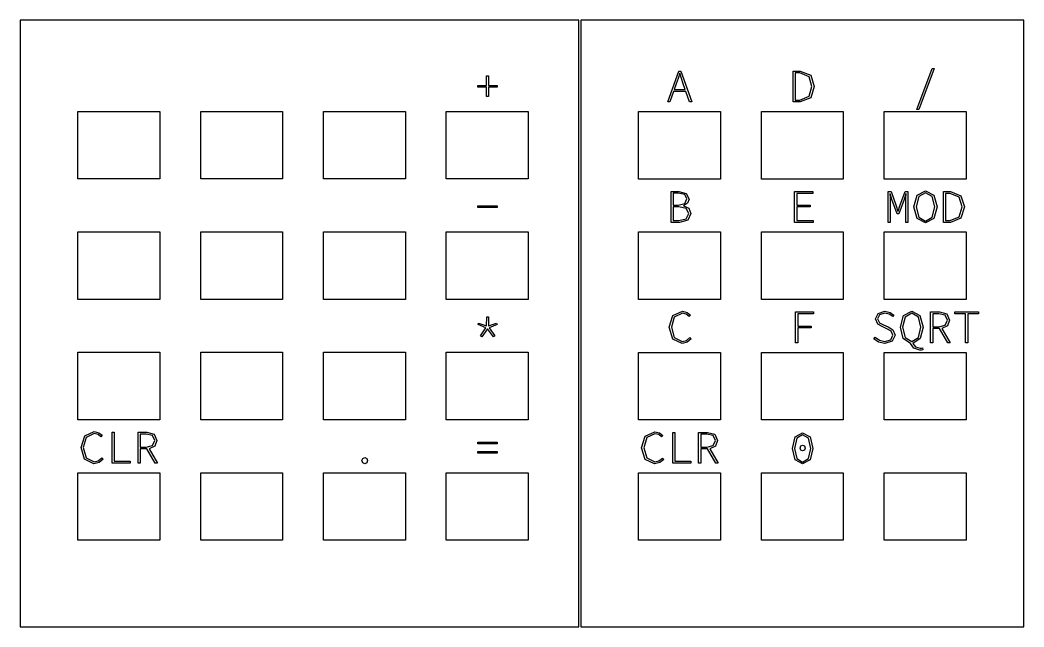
# Model space of a CAD drawing. Extents: x 0 to 58.2, y 0.1 to 16.7.
# Drawn here: x 30.69 to 58.17, y 0.05 to 16.67 of the extents above; entities that cross this region are included whole.
import ezdxf

# ---------------------------------------------------------------- set-up
doc = ezdxf.new("R2010")
doc.units = 0
doc.layers.add('keypadholes', color=7, linetype='CONTINUOUS')
doc.layers.add('keypadtext', color=7, linetype='CONTINUOUS')

msp = doc.modelspace()

# ---------------------------------------------------------------- linework, layer by layer
at = {"layer": 'keypadholes', "color": 7}
for p, q in [((45.984933, 16.668747), (30.691667, 16.668747)), ((30.691667, 16.668747), (30.691667, 0.057095)), ((45.984933, 0.057095), (45.984933, 16.668747)), ((58.169937, 16.668747), (46.0375, 16.668747)), ((46.0375, 16.668747), (46.0375, 0.052583)), ((58.169937, 0.052583), (58.169937, 16.668747)), ((32.273729, 12.318077), (32.273729, 14.163816)), ((32.273729, 14.163816), (34.514983, 14.163816)), ((34.514983, 14.163816), (34.514983, 12.318077)), ((35.635611, 12.318077), (35.635611, 14.163816)), ((35.635611, 14.163816), (37.876865, 14.163816)), ((37.876865, 14.163816), (37.876865, 12.318077)), ((38.997493, 12.318077), (38.997493, 14.163816)), ((38.997493, 14.163816), (41.238747, 14.163816)), ((41.238747, 14.163816), (41.238747, 12.318077)), ((42.359374, 12.318077), (42.359374, 14.163816)), ((42.359374, 14.163816), (44.600629, 14.163816)), ((44.600629, 14.163816), (44.600629, 12.318077)), ((47.619992, 12.316895), (47.619992, 14.163135)), ((47.619992, 14.163135), (49.861855, 14.163135)), ((49.861855, 14.163135), (49.861855, 12.316895)), ((50.982787, 12.316895), (50.982787, 14.163135)), ((50.982787, 14.163135), (53.22465, 14.163135)), ((53.22465, 14.163135), (53.22465, 12.316895)), ((54.345582, 12.316895), (54.345582, 14.163135)), ((54.345582, 14.163135), (56.587445, 14.163135)), ((56.587445, 14.163135), (56.587445, 12.316895)), ((34.514983, 12.318077), (32.273729, 12.318077)), ((37.876865, 12.318077), (35.635611, 12.318077)), ((41.238747, 12.318077), (38.997493, 12.318077)), ((44.600629, 12.318077), (42.359374, 12.318077)), ((49.861855, 12.316895), (47.619992, 12.316895)), ((53.22465, 12.316895), (50.982787, 12.316895)), ((56.587445, 12.316895), (54.345582, 12.316895)), ((32.273729, 9.022114), (32.273729, 10.867854)), ((32.273729, 10.867854), (34.514983, 10.867854)), ((34.514983, 10.867854), (34.514983, 9.022114)), ((35.635611, 9.022114), (35.635611, 10.867854)), ((35.635611, 10.867854), (37.876865, 10.867854)), ((37.876865, 10.867854), (37.876865, 9.022114)), ((38.997493, 9.022114), (38.997493, 10.867854)), ((38.997493, 10.867854), (41.238747, 10.867854)), ((41.238747, 10.867854), (41.238747, 9.022114)), ((42.359374, 9.022114), (42.359374, 10.867854)), ((42.359374, 10.867854), (44.600629, 10.867854)), ((44.600629, 10.867854), (44.600629, 9.022114)), ((47.619992, 9.020037), (47.619992, 10.866278)), ((47.619992, 10.866278), (49.861855, 10.866278)), ((49.861855, 10.866278), (49.861855, 9.020037)), ((50.982787, 9.020037), (50.982787, 10.866278)), ((50.982787, 10.866278), (53.22465, 10.866278)), ((53.22465, 10.866278), (53.22465, 9.020037)), ((54.345582, 9.020037), (54.345582, 10.866278)), ((54.345582, 10.866278), (56.587445, 10.866278)), ((56.587445, 10.866278), (56.587445, 9.020037)), ((34.514983, 9.022114), (32.273729, 9.022114)), ((37.876865, 9.022114), (35.635611, 9.022114)), ((41.238747, 9.022114), (38.997493, 9.022114)), ((44.600629, 9.022114), (42.359374, 9.022114)), ((49.861855, 9.020037), (47.619992, 9.020037)), ((53.22465, 9.020037), (50.982787, 9.020037)), ((56.587445, 9.020037), (54.345582, 9.020037)), ((32.273729, 5.726154), (32.273729, 7.571894)), ((32.273729, 7.571894), (34.514983, 7.571894)), ((34.514983, 7.571894), (34.514983, 5.726154)), ((35.635611, 5.726154), (35.635611, 7.571894)), ((35.635611, 7.571894), (37.876865, 7.571894)), ((37.876865, 7.571894), (37.876865, 5.726154)), ((38.997493, 5.726154), (38.997493, 7.571894)), ((38.997493, 7.571894), (41.238747, 7.571894)), ((41.238747, 7.571894), (41.238747, 5.726154)), ((42.359374, 5.726154), (42.359374, 7.571894)), ((42.359374, 7.571894), (44.600629, 7.571894)), ((44.600629, 7.571894), (44.600629, 5.726154)), ((47.619992, 5.723182), (47.619992, 7.569423)), ((47.619992, 7.569423), (49.861855, 7.569423)), ((49.861855, 7.569423), (49.861855, 5.723182)), ((50.982787, 5.723182), (50.982787, 7.569423)), ((50.982787, 7.569423), (53.22465, 7.569423)), ((53.22465, 7.569423), (53.22465, 5.723182)), ((54.345582, 5.723182), (54.345582, 7.569423)), ((54.345582, 7.569423), (56.587445, 7.569423)), ((56.587445, 7.569423), (56.587445, 5.723182)), ((34.514983, 5.726154), (32.273729, 5.726154)), ((37.876865, 5.726154), (35.635611, 5.726154)), ((41.238747, 5.726154), (38.997493, 5.726154)), ((44.600629, 5.726154), (42.359374, 5.726154)), ((49.861855, 5.723182), (47.619992, 5.723182)), ((53.22465, 5.723182), (50.982787, 5.723182)), ((56.587445, 5.723182), (54.345582, 5.723182)), ((32.273729, 2.430191), (32.273729, 4.275931)), ((32.273729, 4.275931), (34.514983, 4.275931)), ((34.514983, 4.275931), (34.514983, 2.430191)), ((35.635611, 2.430191), (35.635611, 4.275931)), ((35.635611, 4.275931), (37.876865, 4.275931)), ((37.876865, 4.275931), (37.876865, 2.430191)), ((38.997493, 2.430191), (38.997493, 4.275931)), ((38.997493, 4.275931), (41.238747, 4.275931)), ((41.238747, 4.275931), (41.238747, 2.430191)), ((42.359374, 2.430191), (42.359374, 4.275931)), ((42.359374, 4.275931), (44.600629, 4.275931)), ((44.600629, 4.275931), (44.600629, 2.430191)), ((47.619992, 2.426324), (47.619992, 4.272565)), ((47.619992, 4.272565), (49.861855, 4.272565)), ((49.861855, 4.272565), (49.861855, 2.426324)), ((50.982787, 2.426324), (50.982787, 4.272565)), ((50.982787, 4.272565), (53.22465, 4.272565)), ((53.22465, 4.272565), (53.22465, 2.426324)), ((54.345582, 2.426324), (54.345582, 4.272565)), ((54.345582, 4.272565), (56.587445, 4.272565)), ((56.587445, 4.272565), (56.587445, 2.426324)), ((34.514983, 2.430191), (32.273729, 2.430191)), ((37.876865, 2.430191), (35.635611, 2.430191)), ((41.238747, 2.430191), (38.997493, 2.430191)), ((44.600629, 2.430191), (42.359374, 2.430191)), ((49.861855, 2.426324), (47.619992, 2.426324)), ((53.22465, 2.426324), (50.982787, 2.426324)), ((56.587445, 2.426324), (54.345582, 2.426324)), ((30.691667, 0.057095), (45.984933, 0.057095)), ((46.0375, 0.052583), (58.169937, 0.052583))]:
    msp.add_line(p, q, dxfattribs=at)
at = {"layer": 'keypadtext', "color": 7}
for p, q in [((45.984933, 16.668747), (30.691667, 16.668747)), ((30.691667, 16.668747), (30.691667, 0.057095)), ((45.984933, 0.057095), (45.984933, 16.668747)), ((58.169937, 16.668747), (46.0375, 16.668747)), ((46.0375, 16.668747), (46.0375, 0.052583)), ((58.169937, 0.052583), (58.169937, 16.668747)), ((43.461992, 14.881017), (43.461992, 15.138629)), ((43.461992, 15.138629), (43.515783, 15.138629)), ((43.515783, 15.138629), (43.515783, 14.881017)), ((48.422761, 14.426884), (48.720272, 15.270879)), ((48.747174, 15.215492), (48.701836, 15.067583)), ((48.720272, 15.270879), (48.779352, 15.270879)), ((48.752449, 15.215492), (48.747174, 15.215492)), ((48.797155, 15.067583), (48.752449, 15.215492)), ((48.779352, 15.270879), (49.07686, 14.426884)), ((51.850968, 14.426884), (51.850968, 15.270879)), ((51.850968, 15.270879), (52.04456, 15.270879)), ((52.039548, 15.220768), (51.910048, 15.220768)), ((51.910048, 15.220768), (51.910048, 14.476733)), ((52.287472, 15.118486), (52.039548, 15.220768)), ((52.04456, 15.270879), (52.332758, 15.156993)), ((52.365278, 14.852047), (52.287472, 15.118486)), ((52.332758, 15.156993), (52.426731, 14.852047)), ((55.236973, 14.222743), (55.65607, 15.338399)), ((55.71383, 15.338399), (55.29447, 14.222743)), ((55.65607, 15.338399), (55.71383, 15.338399)), ((43.226002, 14.832501), (43.226002, 14.881017)), ((43.226002, 14.881017), (43.461992, 14.881017)), ((43.515783, 14.881017), (43.75151, 14.881017)), ((43.75151, 14.881017), (43.75151, 14.832501)), ((48.653541, 14.922468), (48.599736, 14.764482)), ((48.701836, 15.067583), (48.653541, 14.922468)), ((48.845816, 14.922468), (48.797155, 15.067583)), ((48.899885, 14.764482), (48.845816, 14.922468)), ((52.287472, 14.58181), (52.365278, 14.852047)), ((52.426731, 14.852047), (52.332916, 14.543435)), ((43.461992, 14.832501), (43.226002, 14.832501)), ((43.461992, 14.574624), (43.461992, 14.832501)), ((43.515783, 14.574624), (43.461992, 14.574624)), ((43.75151, 14.832501), (43.515783, 14.832501)), ((43.515783, 14.832501), (43.515783, 14.574624)), ((48.581804, 14.71437), (48.481838, 14.426884)), ((48.916501, 14.71437), (48.581804, 14.71437)), ((48.599736, 14.764482), (48.899885, 14.764482)), ((49.013824, 14.426884), (48.916501, 14.71437)), ((52.039548, 14.476733), (52.287472, 14.58181)), ((48.481838, 14.426884), (48.422761, 14.426884)), ((49.07686, 14.426884), (49.013824, 14.426884)), ((52.045878, 14.426884), (51.850968, 14.426884)), ((51.910048, 14.476733), (52.039548, 14.476733)), ((52.332916, 14.543435), (52.045878, 14.426884)), ((55.29447, 14.222743), (55.236973, 14.222743)), ((48.512699, 11.130026), (48.512699, 11.974022)), ((48.512699, 11.974022), (48.724228, 11.974022)), ((48.707348, 11.925229), (48.571518, 11.925229)), ((48.571518, 11.925229), (48.571518, 11.602664)), ((48.883611, 11.888541), (48.707348, 11.925229)), ((48.724228, 11.974022), (48.927236, 11.924358)), ((48.943403, 11.770144), (48.883611, 11.888541)), ((48.927236, 11.924358), (49.002483, 11.769089)), ((51.890794, 11.130026), (51.890794, 11.974022)), ((51.890794, 11.974022), (52.390862, 11.974022)), ((52.390862, 11.922591), (51.949874, 11.922591)), ((51.949874, 11.922591), (51.949874, 11.603192)), ((52.390862, 11.974022), (52.390862, 11.922591)), ((54.456119, 11.130026), (54.456119, 11.974022)), ((54.456119, 11.974022), (54.531815, 11.974022)), ((54.504912, 11.909667), (54.502275, 11.909667)), ((54.502275, 11.909667), (54.507076, 11.815113)), ((54.55608, 11.759595), (54.504912, 11.909667)), ((54.531815, 11.974022), (54.672657, 11.582619)), ((54.776573, 11.582619), (54.91636, 11.974022)), ((54.93957, 11.909667), (54.890777, 11.759595)), ((54.91636, 11.974022), (54.992056, 11.974022)), ((54.939095, 11.815113), (54.943262, 11.909667)), ((54.943263, 11.909667), (54.939571, 11.909667)), ((54.992056, 11.974022), (54.992056, 11.130026)), ((55.159958, 11.555189), (55.248446, 11.873243)), ((55.291622, 11.833734), (55.221412, 11.555189)), ((55.248446, 11.873243), (55.475402, 11.990902)), ((55.475402, 11.936834), (55.291622, 11.833734)), ((55.475402, 11.990902), (55.702357, 11.873243)), ((55.659024, 11.833734), (55.475402, 11.936834)), ((55.729128, 11.555189), (55.659024, 11.833734)), ((55.702357, 11.873243), (55.790845, 11.555189)), ((55.965077, 11.130026), (55.965077, 11.974022)), ((55.965077, 11.974022), (56.158669, 11.974022)), ((56.153658, 11.92391), (56.024157, 11.92391)), ((56.024157, 11.92391), (56.024157, 11.179875)), ((56.401582, 11.821628), (56.153658, 11.92391)), ((56.158669, 11.974022), (56.446893, 11.860135)), ((56.479387, 11.555189), (56.401582, 11.821628)), ((56.446893, 11.860135), (56.540841, 11.555189)), ((43.226002, 11.536538), (43.226002, 11.585055)), ((43.226002, 11.585055), (43.75151, 11.585055)), ((43.75151, 11.585055), (43.75151, 11.536538)), ((48.571518, 11.602664), (48.701018, 11.602664)), ((48.725547, 11.555189), (48.571518, 11.555189)), ((48.571518, 11.555189), (48.571518, 11.178556)), ((48.701018, 11.602664), (48.887093, 11.644653)), ((48.925099, 11.510615), (48.725547, 11.555189)), ((48.964925, 11.65333), (48.85241, 11.584465)), ((48.85241, 11.584465), (48.85241, 11.579455)), ((48.85241, 11.579454), (49.000267, 11.514625)), ((48.887093, 11.644653), (48.943403, 11.770144)), ((49.002483, 11.769089), (48.964925, 11.65333)), ((51.949874, 11.603192), (52.321496, 11.603192)), ((52.321496, 11.552024), (51.949874, 11.552024)), ((51.949874, 11.552024), (51.949874, 11.181193)), ((52.321496, 11.603192), (52.321496, 11.552024)), ((54.507075, 11.815113), (54.509922, 11.72135)), ((54.509923, 11.72135), (54.509923, 11.130026)), ((54.703515, 11.36318), (54.55608, 11.759595)), ((54.672657, 11.582619), (54.722769, 11.433865)), ((54.72778, 11.433865), (54.776573, 11.582619)), ((54.890777, 11.759595), (54.74466, 11.36318)), ((54.936933, 11.72135), (54.939096, 11.815113)), ((54.936933, 11.130026), (54.936933, 11.72135)), ((55.248446, 11.233389), (55.159958, 11.555189)), ((55.221412, 11.555189), (55.291622, 11.272846)), ((55.659024, 11.272846), (55.729128, 11.555189)), ((55.790845, 11.555189), (55.702357, 11.233389)), ((56.401582, 11.284952), (56.479387, 11.555189)), ((56.540841, 11.555189), (56.447052, 11.246577)), ((43.75151, 11.536538), (43.226002, 11.536538)), ((48.923622, 11.226268), (48.995889, 11.37584)), ((48.995889, 11.37584), (48.925099, 11.510615)), ((49.054969, 11.37584), (48.969514, 11.191902)), ((49.000267, 11.514625), (49.054969, 11.37584)), ((54.74466, 11.36318), (54.703515, 11.36318)), ((54.722769, 11.433865), (54.727779, 11.433865)), ((55.291622, 11.272846), (55.475402, 11.166951)), ((55.475402, 11.166951), (55.659024, 11.272846)), ((56.153658, 11.179875), (56.401582, 11.284952)), ((48.740844, 11.130026), (48.512699, 11.130026)), ((48.571518, 11.178556), (48.725547, 11.178556)), ((48.725547, 11.178556), (48.923622, 11.226268)), ((48.969514, 11.191902), (48.740844, 11.130026)), ((52.403522, 11.130026), (51.890794, 11.130026)), ((51.949874, 11.181193), (52.403522, 11.181193)), ((52.403522, 11.181193), (52.403522, 11.130026)), ((54.509923, 11.130026), (54.456119, 11.130026)), ((54.992056, 11.130026), (54.936933, 11.130026)), ((55.475402, 11.113146), (55.248446, 11.233389)), ((55.702357, 11.233389), (55.475402, 11.113146)), ((56.159988, 11.130026), (55.965077, 11.130026)), ((56.024157, 11.179875), (56.153658, 11.179875)), ((56.447052, 11.246577), (56.159988, 11.130026)), ((43.460674, 8.294369), (43.468321, 8.544328)), ((43.468321, 8.544328), (43.509454, 8.544328)), ((43.509454, 8.544328), (43.517101, 8.294369)), ((48.457576, 8.257014), (48.5577, 8.576204)), ((48.599902, 8.53672), (48.519029, 8.257014)), ((48.5577, 8.576204), (48.820233, 8.694044)), ((48.820233, 8.639975), (48.599902, 8.53672)), ((48.820233, 8.694044), (48.949232, 8.663053)), ((48.923939, 8.616264), (48.820233, 8.639975)), ((49.003538, 8.553992), (48.923939, 8.616264)), ((48.949232, 8.663053), (49.039672, 8.592498)), ((49.039672, 8.592498), (49.003538, 8.553992)), ((51.920334, 7.83317), (51.920334, 8.677164)), ((51.920334, 8.677164), (52.413808, 8.677164)), ((52.413808, 8.625733), (51.977831, 8.625733)), ((51.977831, 8.625733), (51.977831, 8.289456)), ((52.413808, 8.677164), (52.413808, 8.625733)), ((54.106019, 8.48568), (54.179578, 8.63565)), ((54.219695, 8.598855), (54.165099, 8.488318)), ((54.179578, 8.63565), (54.363701, 8.694044)), ((54.363701, 8.639975), (54.219695, 8.598855)), ((54.363701, 8.694044), (54.50784, 8.66395)), ((54.484841, 8.616107), (54.363701, 8.639975)), ((54.577865, 8.552673), (54.484841, 8.616107)), ((54.50784, 8.66395), (54.612417, 8.592498)), ((54.612417, 8.592498), (54.577865, 8.552673)), ((54.788258, 8.257014), (54.874266, 8.575806)), ((54.916387, 8.537537), (54.848392, 8.257014)), ((54.874266, 8.575806), (55.099745, 8.694044)), ((55.099745, 8.642613), (54.916387, 8.537537)), ((55.099745, 8.694044), (55.324063, 8.575806)), ((55.282575, 8.537537), (55.099745, 8.642613)), ((55.351097, 8.257014), (55.282575, 8.537537)), ((55.324063, 8.575806), (55.409913, 8.257014)), ((55.616323, 7.83317), (55.616323, 8.677164)), ((55.616323, 8.677164), (55.857389, 8.677164)), ((55.842092, 8.627052), (55.675403, 8.627052)), ((55.675403, 8.627052), (55.675403, 8.269938)), ((56.015084, 8.588151), (55.842092, 8.627052)), ((55.857389, 8.677164), (56.059526, 8.626155)), ((56.075509, 8.454299), (56.015084, 8.588151)), ((56.059526, 8.626155), (56.135644, 8.454299)), ((56.279281, 8.625733), (56.279281, 8.677164)), ((56.279281, 8.677164), (56.925465, 8.677164)), ((56.572834, 8.625733), (56.279281, 8.625733)), ((56.572834, 7.83317), (56.572834, 8.625733)), ((56.925465, 8.625733), (56.631913, 8.625733)), ((56.631913, 8.625733), (56.631913, 7.83317)), ((56.925465, 8.677164), (56.925465, 8.625733)), ((43.22732, 8.333918), (43.241559, 8.372414)), ((43.442744, 8.242945), (43.22732, 8.333918)), ((43.241559, 8.372414), (43.460674, 8.294369)), ((43.517101, 8.294369), (43.736216, 8.372414)), ((43.750455, 8.333918), (43.535031, 8.242945)), ((43.736216, 8.372414), (43.750455, 8.333918)), ((48.556748, 7.935368), (48.457576, 8.257014)), ((48.519029, 8.257014), (48.599438, 7.975326)), ((51.977831, 8.289456), (52.344706, 8.289456)), ((52.344706, 8.289456), (52.344706, 8.238284)), ((54.168395, 8.345213), (54.106019, 8.48568)), ((54.165099, 8.488318), (54.219616, 8.380684)), ((54.289325, 8.274948), (54.168395, 8.345213)), ((54.219616, 8.380684), (54.324139, 8.32506)), ((54.417506, 8.217188), (54.289325, 8.274948)), ((54.324139, 8.32506), (54.451002, 8.268619)), ((54.451002, 8.268619), (54.584459, 8.188856)), ((54.864877, 7.950197), (54.788258, 8.257014)), ((54.848392, 8.257014), (54.916387, 7.973853)), ((55.282575, 7.973853), (55.351097, 8.257014)), ((55.409913, 8.257014), (55.333294, 7.94922)), ((55.675403, 8.269938), (55.842092, 8.269938)), ((55.842092, 8.269938), (56.015084, 8.315541)), ((56.076828, 8.295967), (55.919106, 8.225102)), ((56.015084, 8.315541), (56.075509, 8.454299)), ((56.135644, 8.454299), (56.076828, 8.295967)), ((43.294031, 8.023836), (43.442744, 8.242945)), ((43.331209, 7.996934), (43.294031, 8.023836)), ((43.488888, 8.213414), (43.331209, 7.996934)), ((43.646566, 7.996934), (43.488888, 8.213414)), ((43.535031, 8.242945), (43.683745, 8.023836)), ((43.683745, 8.023836), (43.646566, 7.996934)), ((48.599438, 7.975326), (48.81654, 7.870092)), ((48.931297, 7.896045), (49.028067, 7.974007)), ((49.028067, 7.974007), (49.062618, 7.936819)), ((52.344706, 8.238284), (51.977831, 8.238284)), ((51.977831, 8.238284), (51.977831, 7.83317)), ((54.061181, 7.943149), (54.099689, 7.984293)), ((54.099689, 7.984293), (54.214921, 7.901188)), ((54.534057, 8.153937), (54.417506, 8.217188)), ((54.523006, 7.917301), (54.58314, 8.03968)), ((54.58314, 8.03968), (54.534057, 8.153937)), ((54.641956, 8.043637), (54.564889, 7.881195)), ((54.584459, 8.188856), (54.641956, 8.043637)), ((54.916387, 7.973853), (55.099745, 7.866136)), ((55.099745, 7.866136), (55.282575, 7.973853)), ((55.854751, 8.221403), (55.675403, 8.221403)), ((55.675403, 8.221403), (55.675403, 7.83317)), ((56.083158, 7.83317), (55.854751, 8.221403)), ((55.919106, 8.225102), (56.15226, 7.83317)), ((48.812584, 7.816289), (48.556748, 7.935368)), ((48.954402, 7.848648), (48.812584, 7.816289)), ((48.81654, 7.870092), (48.931297, 7.896045)), ((49.062618, 7.936819), (48.954402, 7.848648)), ((51.977831, 7.83317), (51.920334, 7.83317)), ((54.187965, 7.851816), (54.061181, 7.943149)), ((54.360009, 7.816289), (54.187965, 7.851816)), ((54.214921, 7.901188), (54.360009, 7.870092)), ((54.360009, 7.870092), (54.523006, 7.917301)), ((54.564889, 7.881195), (54.360009, 7.816289)), ((55.066512, 7.816289), (54.864877, 7.950197)), ((55.1574, 7.683889), (55.066512, 7.816289)), ((55.333294, 7.94922), (55.131658, 7.816289)), ((55.131658, 7.816289), (55.20353, 7.719862)), ((55.20353, 7.719862), (55.333162, 7.685731)), ((55.36708, 7.68853), (55.393297, 7.696283)), ((55.393297, 7.696283), (55.404902, 7.641949)), ((55.675403, 7.83317), (55.616323, 7.83317)), ((56.15226, 7.83317), (56.083158, 7.83317)), ((56.631913, 7.83317), (56.572834, 7.83317)), ((55.325249, 7.630609), (55.1574, 7.683889)), ((55.365551, 7.633408), (55.325249, 7.630616)), ((55.333162, 7.685731), (55.36708, 7.688523)), ((55.404902, 7.641949), (55.365551, 7.633408)), ((32.359967, 4.963335), (32.460064, 5.282438)), ((32.502252, 5.242965), (32.421404, 4.963335)), ((32.460064, 5.282438), (32.722523, 5.400249)), ((32.722523, 5.346196), (32.502252, 5.242965)), ((32.722523, 5.400249), (32.851493, 5.369267)), ((32.826214, 5.32249), (32.722523, 5.346196)), ((32.905778, 5.260232), (32.826214, 5.32249)), ((32.851493, 5.369267), (32.941902, 5.298728)), ((32.941902, 5.298728), (32.905778, 5.260232)), ((33.211019, 4.539606), (33.211019, 5.383373)), ((33.211019, 5.383373), (33.267446, 5.383373)), ((33.267446, 5.383373), (33.267446, 4.590757)), ((33.91968, 4.539606), (33.91968, 5.383373)), ((33.91968, 5.383373), (34.16068, 5.383373)), ((34.145387, 5.333275), (33.978743, 5.333275)), ((33.978743, 5.333275), (33.978743, 4.976255)), ((34.318333, 5.294382), (34.145387, 5.333275)), ((34.16068, 5.383373), (34.362763, 5.332375)), ((34.378741, 5.160566), (34.318333, 5.294382)), ((34.362763, 5.332375), (34.43886, 5.160566)), ((47.706253, 4.960156), (47.806378, 5.279345)), ((47.848577, 5.239862), (47.767707, 4.960156)), ((47.806378, 5.279345), (48.068908, 5.397189)), ((48.068908, 5.34312), (47.848577, 5.239862)), ((48.068908, 5.397189), (48.197913, 5.366198)), ((48.172627, 5.319408), (48.068908, 5.34312)), ((48.252213, 5.257133), (48.172627, 5.319408)), ((48.197913, 5.366198), (48.288347, 5.29564)), ((48.288347, 5.29564), (48.252213, 5.257133)), ((48.557536, 4.536312), (48.557536, 5.380308)), ((48.557536, 5.380308), (48.613979, 5.380308)), ((48.613979, 5.380308), (48.613979, 4.587477)), ((49.26639, 4.536312), (49.26639, 5.380308)), ((49.26639, 5.380308), (49.507456, 5.380308)), ((49.492159, 5.330197), (49.32547, 5.330197)), ((49.32547, 5.330197), (49.32547, 4.97308)), ((49.665151, 5.291292), (49.492159, 5.330197)), ((49.507456, 5.380308), (49.709593, 5.329296)), ((49.725576, 5.157441), (49.665151, 5.291292)), ((49.709593, 5.329296), (49.785711, 5.157441)), ((51.831715, 4.939053), (51.9053, 5.253812)), ((51.9053, 5.253812), (52.112607, 5.363427)), ((52.112607, 5.314635), (51.950322, 5.220609)), ((52.112607, 5.363427), (52.319913, 5.253812)), ((52.274759, 5.220609), (52.112607, 5.314635)), ((52.319913, 5.253812), (52.393499, 4.939053)), ((32.459109, 4.641776), (32.359967, 4.963335)), ((32.421404, 4.963335), (32.501791, 4.681723)), ((33.978743, 4.976255), (34.145387, 4.976255)), ((34.145387, 4.976255), (34.318333, 5.021846)), ((34.38006, 5.002277), (34.222381, 4.931432)), ((34.318333, 5.021846), (34.378741, 5.160566)), ((34.43886, 5.160566), (34.38006, 5.002277)), ((43.226002, 5.064584), (43.226002, 5.113364)), ((43.226002, 5.113364), (43.75151, 5.113364)), ((43.75151, 5.064584), (43.226002, 5.064584)), ((43.75151, 5.113364), (43.75151, 5.064584)), ((47.805423, 4.63851), (47.706253, 4.960156)), ((47.767707, 4.960156), (47.848116, 4.678468)), ((49.32547, 4.97308), (49.492159, 4.97308)), ((49.492159, 4.97308), (49.665151, 5.018683)), ((49.726895, 4.999109), (49.569173, 4.928244)), ((49.665151, 5.018683), (49.725576, 5.157441)), ((49.785711, 5.157441), (49.726895, 4.999109)), ((51.950322, 5.220609), (51.888157, 4.939053)), ((52.042186, 4.950658), (52.063945, 5.007943)), ((52.063945, 4.893582), (52.042186, 4.950658)), ((52.063945, 5.007943), (52.112607, 5.027671)), ((52.112607, 5.027671), (52.161268, 5.007943)), ((52.161268, 5.007943), (52.183028, 4.950658)), ((52.183028, 4.950658), (52.161268, 4.893582)), ((52.337057, 4.939053), (52.274759, 5.220609)), ((32.501791, 4.681723), (32.718831, 4.576518)), ((32.833563, 4.602464), (32.930298, 4.680412)), ((32.930298, 4.680412), (32.964842, 4.643227)), ((34.158044, 4.927734), (33.978743, 4.927734)), ((33.978743, 4.927734), (33.978743, 4.539606)), ((34.386388, 4.539606), (34.158044, 4.927734)), ((34.222381, 4.931432), (34.455471, 4.539606)), ((40.073585, 4.667729), (40.127006, 4.689111)), ((40.127006, 4.689111), (40.180426, 4.667729)), ((43.226002, 4.809609), (43.226002, 4.85813)), ((43.226002, 4.85813), (43.75151, 4.85813)), ((43.75151, 4.809609), (43.226002, 4.809609)), ((43.75151, 4.85813), (43.75151, 4.809609)), ((47.848116, 4.678468), (48.065215, 4.573234)), ((48.179978, 4.599187), (48.276739, 4.677156)), ((48.276739, 4.677156), (48.311293, 4.639961)), ((49.504819, 4.924545), (49.32547, 4.924545)), ((49.32547, 4.924545), (49.32547, 4.536312)), ((49.733225, 4.536312), (49.504819, 4.924545)), ((49.569173, 4.928244), (49.802327, 4.536312)), ((51.9053, 4.629835), (51.831715, 4.939053)), ((51.888157, 4.939053), (51.950322, 4.662117)), ((52.112607, 4.87391), (52.063945, 4.893582)), ((52.161268, 4.893582), (52.112607, 4.87391)), ((52.274759, 4.662117), (52.337057, 4.939053)), ((52.393499, 4.939053), (52.319913, 4.629835)), ((32.714879, 4.52273), (32.459109, 4.641776)), ((32.856671, 4.55508), (32.714879, 4.52273)), ((32.718831, 4.576518), (32.833563, 4.602464)), ((32.964842, 4.643227), (32.856671, 4.55508)), ((33.709635, 4.539606), (33.211019, 4.539606)), ((33.267446, 4.590757), (33.709635, 4.590757)), ((33.709635, 4.590757), (33.709635, 4.539606)), ((33.978743, 4.539606), (33.91968, 4.539606)), ((34.455471, 4.539606), (34.386388, 4.539606)), ((40.050012, 4.605785), (40.073585, 4.667729)), ((40.073585, 4.544587), (40.050012, 4.605785)), ((40.127006, 4.52273), (40.073585, 4.544587)), ((40.180426, 4.544587), (40.127006, 4.52273)), ((40.180426, 4.667729), (40.203999, 4.605785)), ((40.203999, 4.605785), (40.180426, 4.544587)), ((48.061262, 4.519431), (47.805423, 4.63851)), ((48.203092, 4.55179), (48.061262, 4.519431)), ((48.065215, 4.573234), (48.179978, 4.599187)), ((48.311293, 4.639961), (48.203092, 4.55179)), ((49.056288, 4.536312), (48.557536, 4.536312)), ((48.613979, 4.587477), (49.056288, 4.587477)), ((49.056288, 4.587477), (49.056288, 4.536312)), ((49.32547, 4.536312), (49.26639, 4.536312)), ((49.802327, 4.536312), (49.733225, 4.536312)), ((52.112607, 4.519431), (51.9053, 4.629835)), ((51.950322, 4.662117), (52.112607, 4.567958)), ((52.112607, 4.567958), (52.274759, 4.662117)), ((52.319913, 4.629835), (52.112607, 4.519431)), ((30.691667, 0.057095), (45.984933, 0.057095)), ((46.0375, 0.052583), (58.169937, 0.052583))]:
    msp.add_line(p, q, dxfattribs=at)

doc.saveas('drawing.dxf')
